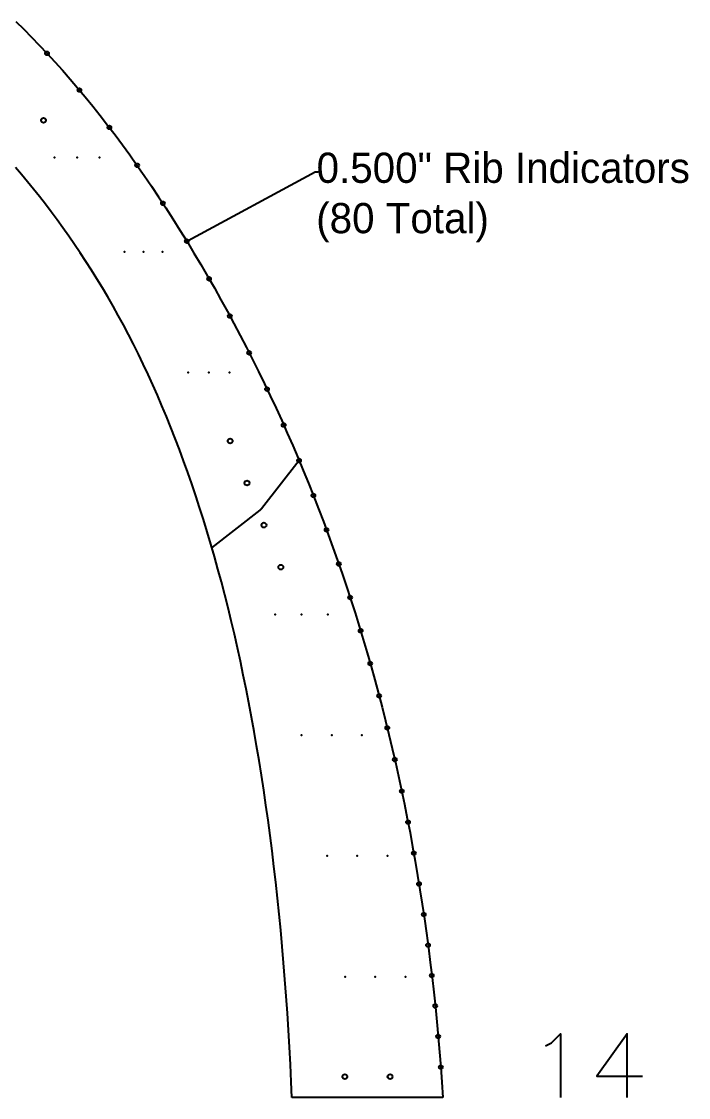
# Model space of a CAD drawing. Extents: x 1 to 322, y 1 to 270.
# Drawn here: x 214.5 to 302.9, y 104.8 to 247.3 of the extents above; entities that cross this region are included whole.
import ezdxf

# ---------------------------------------------------------------- set-up
doc = ezdxf.new("R2010")
doc.units = 0
doc.layers.get('0').update_dxf_attribs({"linetype": 'CONTINUOUS'})
for name, color, linetype in [('ANNOTATION', 7, 'CONTINUOUS'), ('DRILLING', 3, 'CONTINUOUS'), ('RIB_INDICATION', 1, 'CONTINUOUS')]:
    doc.layers.add(name, color=color, linetype=linetype)

# ---------------------------------------------------------------- blocks, each defined once
blk = doc.blocks.new('*U167')
at = {"layer": 'ANNOTATION', "linetype": 'BYBLOCK'}
blk.add_line((253.4, 227.34), (253.76, 227.34), dxfattribs=at)
blk.add_lwpolyline([(236.54, 218.25), (253.4, 227.34)], dxfattribs=at)
at = {"layer": 'ANNOTATION'}
blk.add_solid([(236.55, 218.22), (236.38, 218.17), (236.52, 218.28)], dxfattribs=at)
for s, p in [('0.500" Rib Indicators', (253.57, 225.89)), ('(80 Total)', (253.52, 219.22))]:
    blk.add_text(s, height=4, dxfattribs=at).set_placement(p)
blk = doc.blocks.new('*U100')
at = {"layer": 'DRILLING'}
blk.add_point((0, 0), dxfattribs=at)
blk = doc.blocks.new('*U101')
at = {"layer": 'DRILLING', "color": 0, "linetype": 'BYBLOCK'}
for p in [(0, 0), (4, 0), (8, 0)]:
    blk.add_blockref('*U100', p, dxfattribs=at)
blk = doc.blocks.new('*U102')
at = {"layer": 'DRILLING'}
blk.add_point((0, 0), dxfattribs=at)
blk = doc.blocks.new('*U103')
at = {"layer": 'DRILLING', "color": 0, "linetype": 'BYBLOCK'}
for p in [(0, 0), (4, 0), (8, 0)]:
    blk.add_blockref('*U102', p, dxfattribs=at)
blk = doc.blocks.new('*U104')
at = {"layer": 'DRILLING'}
blk.add_point((0, 0), dxfattribs=at)
blk = doc.blocks.new('*U105')
at = {"layer": 'DRILLING', "color": 0, "linetype": 'BYBLOCK'}
for p in [(0, 0), (4, 0), (8, 0)]:
    blk.add_blockref('*U104', p, dxfattribs=at)
blk = doc.blocks.new('*U106')
at = {"layer": 'DRILLING'}
blk.add_point((0, 0), dxfattribs=at)
blk = doc.blocks.new('*U107')
at = {"layer": 'DRILLING', "color": 0, "linetype": 'BYBLOCK'}
for p in [(0, 0), (3.5, 0), (7, 0)]:
    blk.add_blockref('*U106', p, dxfattribs=at)
blk = doc.blocks.new('*U108')
at = {"layer": 'DRILLING'}
blk.add_point((0, 0), dxfattribs=at)
blk = doc.blocks.new('*U109')
at = {"layer": 'DRILLING', "color": 0, "linetype": 'BYBLOCK'}
for p in [(0, 0), (2.75, 0), (5.5, 0)]:
    blk.add_blockref('*U108', p, dxfattribs=at)
blk = doc.blocks.new('*U110')
at = {"layer": 'DRILLING'}
blk.add_point((0, 0), dxfattribs=at)
blk = doc.blocks.new('*U111')
at = {"layer": 'DRILLING', "color": 0, "linetype": 'BYBLOCK'}
for p in [(0, 0), (2.5, 0), (5, 0)]:
    blk.add_blockref('*U110', p, dxfattribs=at)
blk = doc.blocks.new('*U112')
at = {"layer": 'DRILLING'}
blk.add_point((0, 0), dxfattribs=at)
blk = doc.blocks.new('*U113')
at = {"layer": 'DRILLING', "color": 0, "linetype": 'BYBLOCK'}
for p in [(0, 0), (3, 0), (6, 0)]:
    blk.add_blockref('*U112', p, dxfattribs=at)

msp = doc.modelspace()

# ---------------------------------------------------------------- linework, layer by layer
for p, q in [((251.2503, 189.12426), (246.26297, 182.73335)), ((239.69893, 177.57288), (246.08983, 182.56021)), ((270.31385, 104.75536), (250.30444, 104.75536))]:
    msp.add_line(p, q)
for points in [[(213.72235, 247.26015), (214.7622, 246.23943), (215.79718, 245.19636), (216.82726, 244.13092), (217.85246, 243.04312), (218.87277, 241.93296), (219.8882, 240.80044), (220.89874, 239.64556), (221.9044, 238.46832), (222.90517, 237.26872), (223.90105, 236.04676), (224.89205, 234.80244), (225.87817, 233.53576), (226.85939, 232.24672), (227.83573, 230.93532), (228.80719, 229.60156), (229.77376, 228.24543), (230.73544, 226.86695), (231.69224, 225.46611), (232.64415, 224.0429), (233.59117, 222.59734), (234.53331, 221.12941), (235.47056, 219.63913), (236.40293, 218.12648), (237.3266, 216.59879), (238.23777, 215.06336), (239.13644, 213.52019), (240.02261, 211.96929), (240.89627, 210.41065), (241.75743, 208.84427), (242.60609, 207.27015), (243.44225, 205.68829), (244.26591, 204.0987), (245.07706, 202.50137), (245.87571, 200.8963), (246.66186, 199.2835), (247.43551, 197.66296), (248.19666, 196.03468), (248.9453, 194.39866), (249.68144, 192.7549), (250.40508, 191.10341), (251.11622, 189.44418), (251.81485, 187.77721), (252.50099, 186.10251), (253.17462, 184.42007), (253.83575, 182.72989), (254.48438, 181.03197), (255.1205, 179.32631), (255.74413, 177.61292), (256.35525, 175.89179), (256.95387, 174.16292), (257.53998, 172.42632), (258.1136, 170.68197), (258.67471, 168.92989), (259.22332, 167.17008), (259.75943, 165.40252), (260.28304, 163.62723), (260.79414, 161.8442), (261.29275, 160.05343), (261.77885, 158.25493), (262.25245, 156.44868), (262.71354, 154.6347), (263.16214, 152.81299), (263.59823, 150.98353), (264.02182, 149.14634), (264.43291, 147.30141), (264.8315, 145.44874), (265.21758, 143.58834), (265.59116, 141.72019), (265.95224, 139.84431), (266.30082, 137.9607), (266.6369, 136.06934), (266.96047, 134.17025), (267.27155, 132.26342), (267.57012, 130.34885), (267.85619, 128.42655), (268.12975, 126.4965), (268.39082, 124.55872), (268.63938, 122.61321), (268.87544, 120.65995), (269.099, 118.69896), (269.31005, 116.73023), (269.50861, 114.75376), (269.69466, 112.76956), (269.86821, 110.77761), (270.02926, 108.77793), (270.1778, 106.77052), (270.31385, 104.75536)], [(250.30444, 104.75536), (250.21288, 106.82965), (250.09971, 109.13549), (249.97598, 111.42271), (249.8417, 113.6913), (249.69687, 115.94125), (249.54151, 118.17256), (249.37563, 120.38521), (249.19922, 122.57921), (249.01231, 124.75453), (248.8149, 126.91117), (248.60699, 129.04913), (248.3886, 131.16839), (248.15975, 133.26895), (247.92043, 135.3508), (247.67067, 137.41393), (247.41047, 139.45833), (247.13984, 141.484), (246.8588, 143.49092), (246.56737, 145.47908), (246.26554, 147.44849), (245.95335, 149.39913), (245.6308, 151.33099), (245.2979, 153.24406), (244.95468, 155.13834), (244.60115, 157.01382), (244.23732, 158.87049), (243.86321, 160.70835), (243.47885, 162.52738), (243.08424, 164.32759), (242.67942, 166.10895), (242.26438, 167.87148), (241.83917, 169.61515), (241.40379, 171.33998), (240.95828, 173.04594), (240.50264, 174.73304), (240.03691, 176.40128), (239.56111, 178.05064), (239.07525, 179.68113), (238.57938, 181.29275), (238.0735, 182.88549), (237.55765, 184.45935), (237.03185, 186.01434), (236.49614, 187.55045), (235.95053, 189.06769), (235.39505, 190.56607), (234.82974, 192.04557), (234.25462, 193.50622), (233.66972, 194.94802), (233.07507, 196.37097), (232.47071, 197.7751), (231.85665, 199.1604), (231.23294, 200.52689), (230.5996, 201.87458), (229.95666, 203.2035), (229.30416, 204.51366), (228.64212, 205.80508), (227.97057, 207.07779), (227.28955, 208.3318), (226.59907, 209.56714), (225.89918, 210.78384), (225.1899, 211.98193), (224.47125, 213.16145), (223.74326, 214.32242), (223.00329, 215.46902), (222.25115, 216.60542), (221.49205, 217.72754), (220.72874, 218.83131), (219.96124, 219.91673), (219.1896, 220.98381), (218.41383, 222.03259), (217.63397, 223.06306), (216.85004, 224.07527), (216.06208, 225.06921), (215.27012, 226.04493), (214.47418, 227.00244), (213.6743, 227.94177)]]:
    msp.add_lwpolyline(points)
msp.add_polyline3d([(246.263, 182.733, 0), (246.262, 182.732, 0), (246.261, 182.73, 0), (246.259, 182.729, 0), (246.258, 182.727, 0), (246.257, 182.726, 0), (246.256, 182.724, 0), (246.255, 182.723, 0), (246.253, 182.721, 0), (246.252, 182.72, 0), (246.251, 182.718, 0), (246.25, 182.717, 0), (246.249, 182.715, 0), (246.247, 182.714, 0), (246.246, 182.712, 0), (246.245, 182.711, 0), (246.244, 182.709, 0), (246.242, 182.708, 0), (246.241, 182.706, 0), (246.24, 182.705, 0), (246.239, 182.703, 0), (246.237, 182.702, 0), (246.236, 182.7, 0), (246.235, 182.699, 0), (246.234, 182.698, 0), (246.232, 182.696, 0), (246.231, 182.695, 0), (246.23, 182.693, 0), (246.229, 182.692, 0), (246.227, 182.69, 0), (246.226, 182.689, 0), (246.225, 182.687, 0), (246.223, 182.686, 0), (246.222, 182.684, 0), (246.221, 182.683, 0), (246.22, 182.682, 0), (246.218, 182.68, 0), (246.217, 182.679, 0), (246.216, 182.677, 0), (246.214, 182.676, 0), (246.213, 182.674, 0), (246.212, 182.673, 0), (246.211, 182.671, 0), (246.209, 182.67, 0), (246.208, 182.669, 0), (246.207, 182.667, 0), (246.205, 182.666, 0), (246.204, 182.664, 0), (246.203, 182.663, 0), (246.201, 182.662, 0), (246.2, 182.66, 0), (246.199, 182.659, 0), (246.197, 182.657, 0), (246.196, 182.656, 0), (246.195, 182.655, 0), (246.193, 182.653, 0), (246.192, 182.652, 0), (246.191, 182.65, 0), (246.189, 182.649, 0), (246.188, 182.648, 0), (246.186, 182.646, 0), (246.185, 182.645, 0), (246.184, 182.644, 0), (246.182, 182.642, 0), (246.181, 182.641, 0), (246.18, 182.639, 0), (246.178, 182.638, 0), (246.177, 182.637, 0), (246.176, 182.635, 0), (246.174, 182.634, 0), (246.173, 182.633, 0), (246.171, 182.631, 0), (246.17, 182.63, 0), (246.169, 182.629, 0), (246.167, 182.627, 0), (246.166, 182.626, 0), (246.164, 182.625, 0), (246.163, 182.623, 0), (246.162, 182.622, 0), (246.16, 182.621, 0), (246.159, 182.619, 0), (246.157, 182.618, 0), (246.156, 182.617, 0), (246.155, 182.615, 0), (246.153, 182.614, 0), (246.152, 182.613, 0), (246.15, 182.611, 0), (246.149, 182.61, 0), (246.147, 182.609, 0), (246.146, 182.607, 0), (246.145, 182.606, 0), (246.143, 182.605, 0), (246.142, 182.604, 0), (246.14, 182.602, 0), (246.139, 182.601, 0), (246.137, 182.6, 0), (246.136, 182.598, 0), (246.134, 182.597, 0), (246.133, 182.596, 0), (246.132, 182.595, 0), (246.13, 182.593, 0), (246.129, 182.592, 0), (246.127, 182.591, 0), (246.126, 182.59, 0), (246.124, 182.588, 0), (246.123, 182.587, 0), (246.121, 182.586, 0), (246.12, 182.585, 0), (246.118, 182.583, 0), (246.117, 182.582, 0), (246.115, 182.581, 0), (246.114, 182.58, 0), (246.112, 182.578, 0), (246.111, 182.577, 0), (246.109, 182.576, 0), (246.108, 182.575, 0), (246.106, 182.573, 0), (246.105, 182.572, 0), (246.103, 182.571, 0), (246.102, 182.57, 0), (246.1, 182.569, 0), (246.099, 182.567, 0), (246.097, 182.566, 0), (246.096, 182.565, 0), (246.094, 182.564, 0), (246.093, 182.563, 0), (246.091, 182.561, 0), (246.09, 182.56, 0)])
at = {"layer": 'ANNOTATION'}
for points in [[(283.88469, 111.58733), (284.68847, 111.98922), (285.89413, 113.19488), (285.89413, 104.75523)], [(294.73567, 104.75523), (294.73567, 113.19488), (290.71679, 107.56845), (296.74511, 107.56845)]]:
    msp.add_lwpolyline(points, dxfattribs=at)
at = {"layer": 'DRILLING'}
for centre in [(217.39141, 234.17076), (242.12196, 191.7008), (244.35706, 186.13265), (246.59217, 180.56449), (248.82727, 174.99634), (257.30914, 107.50536), (263.30914, 107.50536)]:
    msp.add_circle(centre, 0.3225, dxfattribs=at)
at = {"layer": 'RIB_INDICATION'}
for centre in [(217.85246, 243.04312), (222.14678, 238.17778), (226.10974, 233.23154), (229.79051, 228.22142), (233.20565, 223.18581), (236.37906, 218.16522), (239.32972, 213.18193), (242.07648, 208.2525), (244.63085, 203.38006), (247.00399, 198.56685), (249.20688, 193.81456), (251.2503, 189.12426), (253.14425, 184.49591), (254.89638, 179.92725), (256.5187, 175.41971), (258.01872, 170.9705), (259.40334, 166.57654), (260.68175, 162.23629), (261.85988, 157.94586), (262.94337, 153.70138), (263.94026, 149.5001), (264.85464, 145.3372), (265.68981, 141.20771), (266.45235, 137.10792), (267.14602, 133.03291), (267.77418, 128.97757), (268.33989, 124.93671), (268.84583, 120.90494), (269.29435, 116.87673), (269.68746, 112.84637), (270.02926, 108.77793)]:
    msp.add_circle(centre, 0.25, dxfattribs=at)

# ---------------------------------------------------------------- block references
msp.add_blockref('*U167', (0, 0))
at = {"layer": 'DRILLING', "xscale": -1}
for name, p in [('*U113', (224.82654, 229.25536)), ('*U111', (233.13661, 216.75536)), ('*U109', (242.0365, 200.75536)), ('*U107', (255.06093, 168.73842)), ('*U105', (259.57177, 152.75536)), ('*U103', (262.96018, 136.75536)), ('*U101', (265.33844, 120.75536))]:
    msp.add_blockref(name, p, dxfattribs=at)

doc.saveas('drawing.dxf')
